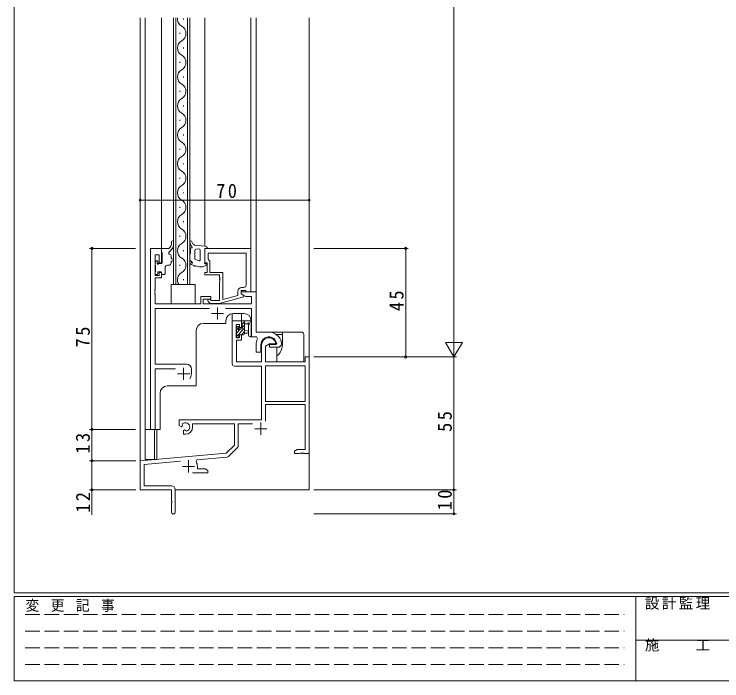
# Model space of a CAD drawing. Units: millimetres, scale not verified. Extents: x -594 to 199, y -420 to 144.
# Drawn here: x -591.2 to -297.9, y -420 to -143.9 of the extents above; entities that cross this region are included whole.
import ezdxf

# ---------------------------------------------------------------- set-up
doc = ezdxf.new("R2010")
doc.units = ezdxf.units.MM
doc.header["$LTSCALE"] = 2
doc.linetypes.add('DASHED3', pattern=[4, 3, -1])
for name, color, linetype, lineweight in [('0-1_YKK_ZWAK', 7, 'Continuous', 9), ('0-3_YKK_11', 7, 'Continuous', 9), ('0-4_YKK_12', 2, 'Continuous', 9), ('0-5_YKK_13', 4, 'Continuous', 9), ('0-7_YKK_D', 6, 'Continuous', 9)]:
    doc.layers.add(name, color=color, linetype=linetype, lineweight=lineweight)
doc.styles.add('ＭＳ ゴシック', font='')
doc.styles.get('ＭＳ ゴシック').set_extended_font_data('MS Gothic')

msp = doc.modelspace()

# ---------------------------------------------------------------- linework, layer by layer
at = {"layer": '0-1_YKK_ZWAK'}
for p, q in [((-591.2, -383.6), (-591.2, 141.4)), ((178.8, -383.6), (-591.2, -383.6)), ((-591.2, -420), (-591.2, -385)), ((141, -385), (-591.2, -385)), ((-333.6, -385), (-333.6, -420)), ((-333.6, -403.199), (-204.8, -403.199)), ((-591.2, -420), (141, -420))]:
    msp.add_line(p, q, dxfattribs=at)
at = {"layer": '0-1_YKK_ZWAK', "linetype": 'DASHED3'}
for p, q in [((-586.601, -392.512), (-338.409, -392.512)), ((-586.601, -399.441), (-338.409, -399.441)), ((-586.601, -406.37), (-338.409, -406.37)), ((-586.601, -413.298), (-338.409, -413.298))]:
    msp.add_line(p, q, dxfattribs=at)
at = {"layer": '0-3_YKK_11'}
for p, q in [((-534.759, -240.86), (-534.759, -315.86)), ((-530.159, -240.86), (-534.759, -240.86)), ((-530.159, -246.86), (-530.159, -240.86)), ((-512.159, -240.86), (-512.159, -246.86)), ((-493.159, -240.86), (-512.159, -240.86)), ((-510.859, -245.36), (-510.859, -242.79)), ((-510.859, -242.79), (-495.089, -242.79)), ((-510.859, -242.79), (-495.089, -242.79)), ((-495.089, -242.79), (-495.089, -256.06)), ((-493.159, -258.86), (-493.159, -240.86)), ((-532.829, -243.56), (-531.159, -243.56)), ((-532.829, -252.06), (-532.829, -243.56)), ((-531.159, -243.56), (-531.159, -246.86)), ((-510.659, -245.56), (-510.859, -245.36)), ((-510.159, -246.06), (-510.659, -245.56)), ((-510.159, -250.86), (-510.159, -246.06)), ((-531.159, -246.86), (-530.159, -246.86)), ((-512.159, -246.86), (-511.159, -246.86)), ((-511.159, -246.86), (-511.159, -250.86)), ((-531.159, -252.06), (-532.829, -252.06)), ((-531.159, -250.86), (-531.159, -252.06)), ((-530.159, -250.86), (-531.159, -250.86)), ((-530.159, -253.06), (-530.159, -250.86)), ((-512.159, -250.86), (-512.159, -251.86)), ((-511.159, -250.86), (-512.159, -250.86)), ((-512.159, -251.86), (-506.059, -251.86)), ((-504.759, -250.86), (-510.159, -250.86)), ((-506.059, -251.86), (-506.059, -252.902)), ((-504.759, -262.069), (-504.759, -250.86)), ((-532.829, -253.06), (-530.159, -253.06)), ((-532.829, -257.902), (-532.829, -253.06)), ((-506.059, -252.902), (-505.939, -253.085)), ((-505.939, -253.635), (-506.059, -253.818)), ((-506.059, -253.818), (-506.059, -253.902)), ((-506.059, -253.902), (-505.939, -254.085)), ((-505.939, -254.635), (-506.059, -254.818)), ((-506.059, -254.818), (-506.059, -262.46)), ((-505.939, -253.085), (-505.939, -253.635)), ((-505.939, -254.085), (-505.939, -254.635)), ((-532.949, -258.085), (-532.829, -257.902)), ((-496.089, -257.06), (-496.959, -257.06)), ((-532.949, -258.635), (-532.949, -258.085)), ((-532.829, -258.818), (-532.949, -258.635)), ((-532.949, -259.085), (-532.829, -258.902)), ((-532.949, -259.635), (-532.949, -259.085)), ((-532.829, -259.818), (-532.949, -259.635)), ((-532.829, -258.902), (-532.829, -258.818)), ((-532.829, -263.86), (-532.829, -259.818)), ((-513.859, -260.86), (-513.859, -263.86)), ((-509.659, -260.86), (-513.859, -260.86)), ((-509.659, -261.86), (-509.659, -260.86)), ((-506.062, -263.66), (-495.959, -260.953)), ((-498.459, -260.38), (-504.759, -262.069)), ((-498.459, -258.56), (-498.459, -260.38)), ((-497.159, -258.36), (-495.359, -258.36)), ((-497.159, -259.66), (-497.159, -258.36)), ((-497.159, -258.86), (-497.159, -259.66)), ((-490.959, -258.86), (-497.159, -258.86)), ((-495.959, -260.353), (-497.159, -259.66)), ((-497.159, -259.66), (-495.202, -260.79)), ((-495.959, -260.953), (-495.959, -260.353)), ((-495.359, -258.36), (-495.159, -258.56)), ((-495.202, -260.79), (-492.889, -260.79)), ((-495.159, -258.56), (-494.859, -258.86)), ((-494.859, -258.86), (-493.159, -258.86)), ((-492.889, -260.79), (-492.889, -263.86)), ((-490.959, -275.56), (-490.959, -258.86)), ((-513.859, -263.86), (-532.829, -263.86)), ((-512.859, -261.86), (-509.659, -261.86)), ((-512.859, -263.86), (-512.859, -261.86)), ((-492.889, -263.86), (-512.859, -263.86)), ((-510.783, -262.884), (-510.007, -263.66)), ((-510.007, -263.66), (-506.062, -263.66)), ((-509.51, -262.46), (-509.935, -262.036)), ((-506.059, -262.46), (-509.51, -262.46)), ((-532.829, -265.79), (-510.309, -265.79)), ((-532.829, -288.86), (-532.829, -265.79)), ((-506.959, -265.36), (-506.959, -270.36)), ((-503.609, -265.79), (-492.889, -265.79)), ((-492.889, -265.79), (-492.889, -277.56)), ((-509.459, -267.86), (-504.459, -267.86)), ((-500.859, -270.86), (-496.959, -270.86)), ((-500.859, -288.66), (-500.859, -270.86)), ((-499.229, -272.36), (-499.229, -277.76)), ((-497.759, -272.36), (-499.229, -272.36)), ((-497.759, -273.66), (-497.759, -272.36)), ((-496.959, -270.86), (-496.959, -273.66)), ((-496.959, -273.66), (-497.759, -273.66)), ((-485.659, -275.56), (-490.959, -275.56)), ((-499.229, -277.76), (-497.759, -277.76)), ((-497.759, -276.66), (-496.959, -276.66)), ((-497.759, -277.76), (-497.759, -276.66)), ((-496.959, -276.66), (-496.959, -278.96)), ((-492.889, -277.56), (-490.738, -277.56)), ((-490.738, -277.56), (-490.3, -278.301)), ((-499.059, -278.96), (-499.059, -287.86)), ((-496.959, -278.96), (-499.059, -278.96)), ((-490.959, -280.86), (-490.959, -283.86)), ((-488.959, -283.86), (-488.959, -280.86)), ((-488.659, -287.86), (-488.659, -280.86)), ((-485.359, -280.36), (-487.029, -281.324)), ((-487.029, -281.324), (-487.029, -287.86)), ((-483.08, -280.36), (-485.359, -280.36)), ((-485.359, -280.66), (-485.359, -281.86)), ((-482.701, -280.66), (-485.359, -280.66)), ((-482.794, -279.971), (-483.08, -280.36)), ((-482.405, -280.31), (-482.701, -280.66)), ((-480.459, -279.865), (-480.465, -279.805)), ((-480.459, -280.36), (-480.459, -279.865)), ((-490.959, -283.86), (-488.959, -283.86)), ((-485.359, -281.86), (-481.959, -281.86)), ((-470.589, -285.86), (-468.959, -285.86)), ((-470.589, -287.86), (-470.589, -285.86)), ((-468.959, -285.86), (-468.959, -325.86)), ((-519.759, -288.86), (-532.829, -288.86)), ((-488.659, -289.66), (-499.859, -289.66)), ((-499.059, -287.86), (-488.659, -287.86)), ((-488.659, -311.86), (-488.659, -289.66)), ((-487.029, -287.86), (-470.589, -287.86)), ((-487.029, -289.49), (-487.029, -304.36)), ((-470.589, -289.49), (-487.029, -289.49)), ((-470.589, -289.49), (-487.029, -289.49)), ((-470.589, -304.36), (-470.589, -289.49)), ((-532.829, -290.79), (-524.309, -290.79)), ((-532.829, -315.86), (-532.829, -290.79)), ((-523.459, -292.86), (-518.459, -292.86)), ((-520.959, -290.36), (-520.959, -295.36)), ((-517.759, -292.86), (-517.759, -290.86)), ((-487.029, -304.36), (-470.589, -304.36)), ((-487.029, -305.56), (-487.029, -312.437)), ((-470.589, -305.56), (-487.029, -305.56)), ((-470.589, -324.23), (-470.589, -305.56)), ((-522.759, -311.86), (-488.659, -311.86)), ((-522.759, -314.225), (-522.759, -311.86)), ((-521.524, -313.579), (-521.486, -314.038)), ((-517.259, -313.49), (-517.259, -314.86)), ((-499.959, -313.49), (-517.259, -313.49)), ((-499.959, -322.36), (-499.959, -313.49)), ((-498.329, -313.49), (-498.329, -322.621)), ((-492.417, -313.49), (-498.329, -313.49)), ((-488.959, -313.06), (-488.959, -318.06)), ((-534.759, -315.86), (-532.829, -315.86)), ((-521.859, -314.745), (-522.759, -314.225)), ((-521.509, -314.543), (-521.859, -314.745)), ((-521.486, -314.038), (-521.509, -314.543)), ((-520.959, -316.303), (-520.609, -316.101)), ((-520.959, -317.86), (-520.959, -316.303)), ((-520.609, -316.101), (-520.16, -316.334)), ((-520.16, -316.334), (-519.782, -316.596)), ((-491.459, -315.56), (-486.459, -315.56)), ((-520.259, -317.86), (-520.959, -317.86)), ((-503.343, -325.744), (-499.959, -322.36)), ((-498.622, -323.328), (-502.352, -327.059)), ((-474.959, -324.86), (-473.868, -324.23)), ((-474.959, -325.86), (-474.959, -324.86)), ((-473.868, -324.23), (-470.589, -324.23)), ((-538.959, -328.86), (-503.343, -325.744)), ((-515.439, -328.439), (-515.82, -329.201)), ((-502.972, -327.348), (-515.439, -328.439)), ((-472.917, -325.86), (-474.959, -325.86)), ((-472.734, -325.74), (-472.917, -325.86)), ((-472.184, -325.74), (-472.734, -325.74)), ((-472.001, -325.86), (-472.184, -325.74)), ((-471.917, -325.86), (-472.001, -325.86)), ((-471.734, -325.74), (-471.917, -325.86)), ((-471.184, -325.74), (-471.734, -325.74)), ((-471.001, -325.86), (-471.184, -325.74)), ((-468.959, -325.86), (-471.001, -325.86)), ((-538.959, -340.86), (-538.959, -328.86)), ((-522.329, -329.041), (-537.329, -330.354)), ((-537.329, -330.354), (-537.329, -339.23)), ((-521.459, -331.16), (-516.459, -331.16)), ((-518.959, -328.66), (-518.959, -333.66)), ((-515.259, -331.16), (-515.259, -332.23)), ((-510.959, -333.86), (-517.309, -333.86)), ((-515.259, -332.23), (-512.05, -332.23)), ((-512.05, -332.23), (-510.959, -332.86)), ((-510.959, -332.86), (-510.959, -333.86)), ((-537.329, -339.23), (-526.059, -339.23)), ((-525.959, -340.86), (-538.959, -340.86)), ((-525.959, -345.402), (-525.959, -340.86)), ((-524.459, -340.83), (-524.459, -350.11)), ((-525.839, -345.585), (-525.959, -345.402)), ((-525.839, -346.135), (-525.839, -345.585)), ((-525.959, -346.318), (-525.839, -346.135)), ((-525.959, -350.11), (-525.959, -346.318))]:
    msp.add_line(p, q, dxfattribs=at)
for centre, radius, start, end in [((-496.959, -258.56), 1.5, 90, 179.99998), ((-496.089, -256.06), 1, 270, 359.99998), ((-510.359, -262.46), 0.6, 44.99998, 225), ((-485.659, -280.86), 5.3, 11.47835, 89.99998), ((-485.659, -280.86), 5.3, 151.13426, 179.99998), ((-485.659, -280.86), 3.3, 9.59402, 179.99998), ((-485.659, -280.86), 3, 17.23529, 179.99998), ((-481.959, -280.36), 1.5, 270, 359.99998), ((-519.759, -290.86), 2, 0, 89.99998), ((-499.859, -288.66), 1, 180, 269.99998), ((-520.959, -292.86), 3.2, 321.63347, 359.99998), ((-520.259, -314.86), 1.8, 285.36687, 134.63312), ((-520.259, -314.86), 3, 270, 359.99998), ((-499.329, -322.621), 1, 314.99998, 359.99998), ((-503.06, -326.352), 1, 274.99998, 315.00002), ((-518.959, -331.16), 3.7, 0, 31.9633), ((-526.059, -340.83), 1.6, 0, 89.99998), ((-525.209, -350.11), 0.75, 179.99998, 0)]:
    msp.add_arc(centre, radius, start, end, dxfattribs=at)
at = {"layer": '0-4_YKK_12'}
for p, q in [((-538.959, -145.36), (-538.959, -340.86)), ((-536.959, -315.86), (-536.959, -145.36)), ((-530.159, -241.36), (-530.159, -145.36)), ((-525.161, -255.86), (-525.16, -145.36)), ((-524.16, -145.36), (-524.161, -255.86)), ((-520.999, -146.06), (-520.999, -145.66)), ((-519.361, -255.86), (-519.36, -145.36)), ((-518.36, -145.36), (-518.361, -255.86)), ((-512.159, -239.938), (-512.161, -145.36)), ((-493.159, -145.36), (-493.159, -241.16)), ((-490.959, -145.36), (-490.959, -275.26)), ((-468.959, -145.36), (-468.959, -340.86)), ((-522.52, -152.06), (-522.52, -151.66)), ((-521, -158.06), (-521, -157.66)), ((-522.52, -164.06), (-522.52, -163.66)), ((-521, -170.06), (-521, -169.66)), ((-522.52, -176.06), (-522.52, -175.66)), ((-521, -182.06), (-521, -181.66)), ((-522.52, -188.06), (-522.52, -187.66)), ((-521, -194.06), (-521, -193.66)), ((-522.52, -200.06), (-522.52, -199.66)), ((-521, -206.06), (-521, -205.66)), ((-522.521, -212.06), (-522.521, -211.66)), ((-521.001, -218.06), (-521.001, -217.66)), ((-522.521, -224.06), (-522.521, -223.66)), ((-521.001, -230.06), (-521.001, -229.66)), ((-522.521, -236.06), (-522.521, -235.66)), ((-521.001, -242.06), (-521.001, -241.66)), ((-522.521, -248.06), (-522.521, -247.66)), ((-521.001, -254.06), (-521.001, -253.66)), ((-518.361, -255.86), (-525.161, -255.86)), ((-500.859, -270.86), (-500.859, -267.887)), ((-495.96, -267.86), (-500.459, -267.86)), ((-496.959, -270.86), (-496.959, -267.86)), ((-503.46, -271.96), (-512.759, -271.96)), ((-503.46, -270.86), (-503.46, -271.96)), ((-500.859, -270.86), (-496.959, -270.86)), ((-492.96, -270.86), (-492.96, -277.56)), ((-515.759, -274.96), (-515.759, -297.86)), ((-490.959, -277.56), (-492.96, -277.56)), ((-527.76, -297.86), (-515.759, -297.86)), ((-530.76, -315.86), (-530.76, -300.86)), ((-530.76, -315.86), (-536.959, -315.86)), ((-536.959, -315.86), (-536.959, -328.26)), ((-533.059, -315.86), (-533.059, -328.26)), ((-536.959, -328.26), (-533.059, -328.26)), ((-538.659, -340.86), (-538.959, -340.86)), ((-468.959, -340.86), (-524.459, -340.86))]:
    msp.add_line(p, q, dxfattribs=at)
for centre, radius, start, end in [((-520.083, -145.86), 3.437, 171.63162, 240.79646), ((-523.436, -151.86), 3.437, 299.20155, 60.79646), ((-520.083, -157.86), 3.437, 119.20155, 240.79646), ((-523.437, -163.86), 3.437, 299.20155, 60.79646), ((-520.083, -169.86), 3.437, 119.20155, 240.79646), ((-523.437, -175.86), 3.437, 299.20155, 60.79646), ((-520.083, -181.86), 3.437, 119.20155, 240.79646), ((-523.437, -187.86), 3.437, 299.20155, 60.79646), ((-520.083, -193.86), 3.437, 119.20155, 240.79646), ((-523.437, -199.86), 3.437, 299.20155, 60.79646), ((-520.084, -205.86), 3.437, 119.20155, 240.79646), ((-523.437, -211.86), 3.437, 299.20155, 60.79646), ((-520.084, -217.86), 3.437, 119.20155, 240.79646), ((-523.438, -223.86), 3.437, 299.20155, 60.79646), ((-520.084, -229.86), 3.437, 119.20155, 240.79646), ((-523.438, -235.86), 3.437, 299.20155, 60.79646), ((-520.084, -241.86), 3.437, 119.20155, 240.79646), ((-523.438, -247.86), 3.437, 299.20155, 60.79646), ((-520.084, -253.86), 3.437, 119.20155, 215.58289), ((-500.459, -270.86), 3, 90, 180), ((-495.96, -270.86), 3, 0, 90), ((-512.759, -274.96), 3, 90, 180), ((-527.76, -300.86), 3, 90, 180)]:
    msp.add_arc(centre, radius, start, end, dxfattribs=at)
at = {"layer": '0-5_YKK_13'}
for p, q in [((-527.159, -240.86), (-526.584, -240.316)), ((-525.959, -238.863), (-525.959, -238.197)), ((-525.159, -239.219), (-525.159, -238.197)), ((-518.359, -240.251), (-518.359, -240.751)), ((-518.259, -240.651), (-518.359, -240.251)), ((-517.406, -240.317), (-517.63, -240.058)), ((-516.429, -239.512), (-516.916, -239.183)), ((-512.053, -239.948), (-516.429, -239.512)), ((-530.159, -241.16), (-530.159, -242.36)), ((-529.859, -240.86), (-527.159, -240.86)), ((-527.04, -242.536), (-525.872, -241.16)), ((-518.359, -243.212), (-518.359, -245.623)), ((-517.58, -240.652), (-518.259, -240.651)), ((-518.159, -242.915), (-518.233, -242.968)), ((-518.159, -241.251), (-518.159, -242.915)), ((-516.359, -241.755), (-516.359, -245.294)), ((-515.859, -241.255), (-514.659, -241.097)), ((-514.159, -241.577), (-514.159, -245.758)), ((-512.159, -240.86), (-511.16, -240.86)), ((-512.159, -240.86), (-512.159, -247.26)), ((-532.171, -246.048), (-532.671, -246.548)), ((-531.659, -246.699), (-531.659, -246.26)), ((-526.159, -245.16), (-526.159, -243.86)), ((-525.659, -245.16), (-526.159, -245.16)), ((-525.659, -246.16), (-526.159, -246.16)), ((-526.159, -246.86), (-526.159, -246.16)), ((-518.189, -245.999), (-517.621, -246.497)), ((-514.586, -246.029), (-516.359, -245.294)), ((-532.759, -246.76), (-532.759, -247.76)), ((-532.559, -247.96), (-532.559, -250.56)), ((-530.159, -247.16), (-531.198, -247.16)), ((-528.659, -251.36), (-528.659, -248.86)), ((-527.659, -247.86), (-527.159, -247.86)), ((-518.359, -246.501), (-518.359, -246.706)), ((-516.6, -247.934), (-517.865, -247.569)), ((-516.471, -248.387), (-516.6, -247.934)), ((-516.12, -248.072), (-516.471, -248.387)), ((-514.366, -248.521), (-516.12, -248.072)), ((-514.089, -248.56), (-513.364, -248.56)), ((-512.976, -248.482), (-511.443, -247.837)), ((-511.559, -247.26), (-512.159, -247.26)), ((-532.759, -250.76), (-532.759, -251.46)), ((-532.459, -251.76), (-531.959, -251.76)), ((-531.659, -250.56), (-530.459, -250.56)), ((-531.659, -251.46), (-531.659, -250.56)), ((-530.159, -250.86), (-530.159, -251.36)), ((-529.859, -251.66), (-528.959, -251.66)), ((-516.161, -255.86), (-526.161, -255.86)), ((-526.161, -255.86), (-526.161, -263.56)), ((-516.161, -263.56), (-516.161, -255.86)), ((-525.861, -263.86), (-516.461, -263.86)), ((-496.929, -271.146), (-496.643, -270.86)), ((-496.929, -271.76), (-496.929, -271.16)), ((-496.729, -272.293), (-495.729, -271.293)), ((-496.729, -274.26), (-496.729, -271.96)), ((-496.729, -273.64), (-495.729, -272.64)), ((-496.629, -270.86), (-493.666, -270.86)), ((-495.729, -270.86), (-495.729, -276.16)), ((-494.549, -272.06), (-495.729, -272.06)), ((-494.059, -272.596), (-494.059, -276.844)), ((-492.927, -271.475), (-493.279, -271.044)), ((-492.859, -271.665), (-492.859, -276.844)), ((-499.229, -274.56), (-499.229, -273.96)), ((-499.229, -277.487), (-495.729, -273.987)), ((-499.153, -274.717), (-498.129, -273.693)), ((-499.141, -273.748), (-498.641, -273.248)), ((-499.029, -275.94), (-497.349, -274.26)), ((-499.029, -276.86), (-499.029, -274.76)), ((-498.129, -273.46), (-498.129, -273.799)), ((-497.668, -274.26), (-496.729, -274.26)), ((-497.055, -276.66), (-495.729, -275.334)), ((-495.729, -274.86), (-494.585, -274.962)), ((-485.659, -275.56), (-480.059, -275.56)), ((-480.059, -275.56), (-480.059, -276.56)), ((-472.159, -275.56), (-480.059, -275.56)), ((-499.229, -277.56), (-499.229, -277.06)), ((-498.429, -277.86), (-498.929, -277.86)), ((-498.129, -276.66), (-498.129, -277.56)), ((-496.229, -276.66), (-498.129, -276.66)), ((-495.729, -276.06), (-494.585, -275.958)), ((-482.561, -276.56), (-480.059, -276.56)), ((-480.059, -276.56), (-480.059, -280.86)), ((-482.359, -281.86), (-482.359, -285.384)), ((-482.359, -285.384), (-482.359, -287.86)), ((-482.359, -287.86), (-472.159, -287.86)), ((-532.059, -315.86), (-532.059, -328.26)), ((-533.059, -328.26), (-532.059, -328.26))]:
    msp.add_line(p, q, dxfattribs=at)
for points in [[(-530.159, -242.36), (-529.859, -242.66), (-529.859, -246.86)], [(-472.159, -287.86), (-471.159, -287.86), (-471.159, -276.56)]]:
    msp.add_lwpolyline(points, dxfattribs=at)
for centre, radius, start, end in [((-527.959, -238.863), 2, 313.43231, 0), ((-525.559, -238.197), 0.4, 0, 180), ((-528.159, -239.219), 3, 319.67145, 0), ((-517.958, -238.195), 0.4, 7.70331, 182.1673), ((-515.36, -238.097), 3, 182.1673, 220.81966), ((-517.58, -240.439), 0.212, 269.97954, 34.99187), ((-516.075, -237.941), 1.5, 187.70331, 235.88728), ((-512.157, -240.943), 1, 4.74852, 84.23975), ((-529.859, -241.16), 0.3, 90, 180), ((-526.659, -242.86), 0.5, 139.67145, 270), ((-526.659, -243.86), 0.5, 0, 90), ((-517.646, -240.756), 0.713, 179.61372, 223.99409), ((-518.059, -243.212), 0.3, 125.53767, 180), ((-515.859, -241.755), 0.5, 90, 180), ((-514.659, -241.597), 0.5, 2.23714, 90), ((-531.959, -246.26), 0.3, 0, 135), ((-525.659, -245.66), 0.5, 270, 90), ((-517.859, -245.623), 0.5, 180, 228.72603), ((-518.059, -246.501), 0.3, 2.22403, 180), ((-514.459, -245.758), 0.3, 244.94563, 0), ((-532.459, -246.76), 0.3, 135, 180), ((-532.559, -247.76), 0.2, 180, 270), ((-531.659, -247.16), 0.25, 123.05573, 326.94426), ((-531.959, -246.699), 0.3, 303.05573, 0), ((-531.198, -247.46), 0.3, 90, 146.94426), ((-530.159, -246.86), 0.3, 270, 0), ((-527.659, -248.86), 1, 90, 180), ((-527.159, -246.86), 1, 270, 0), ((-517.359, -246.706), 1, 180, 239.61565), ((-517.26, -246.47), 0.5, 182.22403, 255.97177), ((-518.281, -247.249), 1, 19.81204, 48.72603), ((-517.373, -246.921), 0.0348, 257.29356, 19.81204), ((-514.089, -247.56), 1, 253.90305, 270), ((-513.364, -247.56), 1, 270, 292.81468), ((-511.559, -247.56), 0.3, 292.81468, 90), ((-532.559, -250.76), 0.2, 90, 180), ((-532.459, -251.46), 0.3, 180, 270), ((-531.959, -251.46), 0.3, 270, 0), ((-530.459, -250.86), 0.3, 0, 90), ((-529.859, -251.36), 0.3, 180, 270), ((-528.959, -251.36), 0.3, 270, 0), ((-525.861, -263.56), 0.3, 180, 270), ((-516.461, -263.56), 0.3, 270, 0), ((-496.629, -271.16), 0.3, 90, 180), ((-496.729, -271.76), 0.2, 180, 270), ((-494.549, -271.76), 0.3, 270, 330), ((-494.029, -272.06), 0.3, 296.74368, 150), ((-493.759, -272.596), 0.3, 116.74368, 180), ((-493.666, -271.36), 0.5, 39.23453, 90), ((-493.159, -271.665), 0.3, 0, 39.23453), ((-498.929, -273.96), 0.3, 135, 180), ((-499.029, -274.56), 0.2, 180, 270), ((-498.429, -273.46), 0.3, 0, 135), ((-498.129, -274.26), 0.25, 123.05573, 326.94426), ((-498.429, -273.799), 0.3, 303.05573, 0), ((-497.668, -274.56), 0.3, 90, 146.94426), ((-494.629, -275.46), 0.5, 275.09206, 84.90793), ((-472.159, -276.56), 1, 0, 90), ((-499.029, -277.06), 0.2, 90, 180), ((-498.929, -277.56), 0.3, 180, 270), ((-498.429, -277.56), 0.3, 270, 0), ((-496.229, -276.16), 0.5, 270, 0), ((-493.459, -276.844), 0.6, 180, 0), ((-485.659, -280.86), 5.6, 306.10632, 0)]:
    msp.add_arc(centre, radius, start, end, dxfattribs=at)
at = {"layer": '0-7_YKK_D'}
for p, q in [((-408.959, -278.86), (-408.959, 7.14)), ((-538.959, -238.86), (-538.959, -219.86)), ((-468.959, -238.86), (-468.959, -219.86)), ((-468.959, -220.86), (-538.959, -220.86)), ((-540.959, -240.86), (-559.959, -240.86)), ((-558.959, -240.86), (-558.959, -315.86)), ((-466.959, -240.86), (-427.959, -240.86)), ((-428.959, -285.86), (-428.959, -240.86)), ((-408.959, -285.86), (-408.959, -273.736)), ((-405.459, -279.798), (-412.459, -279.798)), ((-408.959, -285.86), (-412.459, -279.798)), ((-408.959, -285.86), (-405.459, -279.798)), ((-466.959, -285.86), (-407.959, -285.86)), ((-466.959, -285.86), (-427.959, -285.86)), ((-466.959, -285.86), (-407.959, -285.86)), ((-408.959, -340.86), (-408.959, -285.86)), ((-540.959, -315.86), (-559.959, -315.86)), ((-540.959, -315.86), (-559.959, -315.86)), ((-558.959, -328.86), (-558.959, -315.86)), ((-540.771, -328.86), (-559.959, -328.86)), ((-540.959, -328.86), (-559.959, -328.86)), ((-558.959, -328.86), (-558.959, -340.86)), ((-540.771, -340.86), (-559.959, -340.86)), ((-558.959, -340.86), (-558.959, -351.2)), ((-466.959, -340.86), (-407.959, -340.86)), ((-466.959, -340.86), (-407.959, -340.86)), ((-408.959, -340.86), (-408.959, -350.86)), ((-466.959, -350.86), (-407.959, -350.86))]:
    msp.add_line(p, q, dxfattribs=at)
for centre in [(-538.959, -220.86), (-468.959, -220.86), (-558.959, -240.86), (-428.959, -240.86), (-428.959, -285.86), (-558.959, -315.86), (-558.959, -315.86), (-558.959, -328.86), (-558.959, -328.86), (-558.959, -340.86), (-408.959, -340.86), (-408.959, -340.86), (-408.959, -350.86)]:
    msp.add_circle(centre, 0.425, dxfattribs=at)

# ---------------------------------------------------------------- texts
at = {"layer": '0-1_YKK_ZWAK', "char_height": 4.399, "attachment_point": 7, "style": 'ＭＳ ゴシック'}
for s, insert in [('\\T1.22;\\W0.95;変\\~更\\~記\\~事', (-586.486, -391.447)), ('\\T1.17;設計監理', (-329.831, -390.533)), ('\\T1.17;施\u3000\u3000工', (-329.831, -407.854))]:
    msp.add_mtext(s, dxfattribs=dict(at, insert=insert))
at = {"layer": '0-7_YKK_D', "color": 7, "insert": (-507.479, -220.06), "char_height": 5.865, "attachment_point": 7, "style": 'ＭＳ ゴシック'}
msp.add_mtext('\\T1.27;\\W0.95;70', dxfattribs=at)
at = {"layer": '0-7_YKK_D', "color": 7, "char_height": 5.865, "attachment_point": 7, "rotation": 90, "style": 'ＭＳ ゴシック'}
for s, insert in [('\\T1.27;\\W0.95;45', (-429.759, -266.88)), ('\\T1.27;\\W0.95;75', (-559.759, -281.88)), ('\\T1.27;\\W0.95;55', (-409.759, -316.88)), ('\\T1.27;\\W0.95;13', (-559.759, -325.88)), ('\\T1.27;\\W0.95;12', (-559.759, -350.4)), ('\\T1.27;\\W0.95;10', (-409.759, -349.38))]:
    msp.add_mtext(s, dxfattribs=dict(at, insert=insert))

doc.saveas('drawing.dxf')
